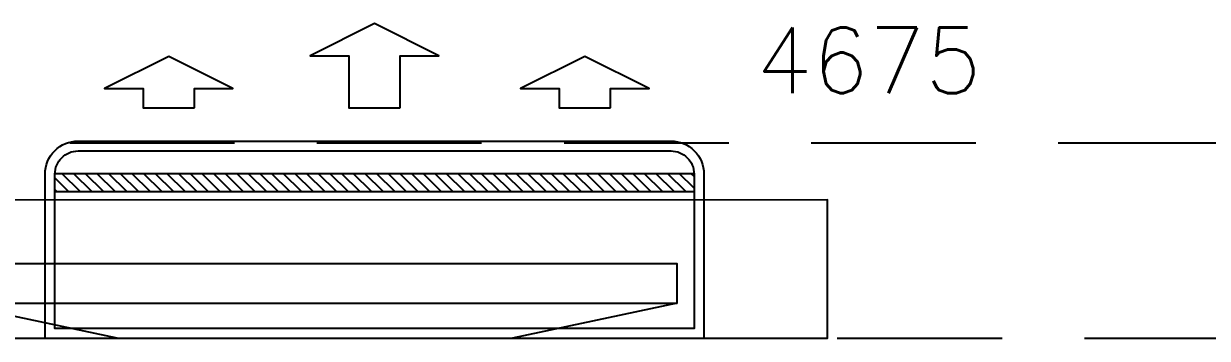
# Model space of a CAD drawing. Header units: millimetres. Extents: x -414464 to 1686, y -90036 to 108605.
# Drawn here: x -111660 to -109863, y -85684 to -85206 of the extents above; entities that cross this region are included whole.
import ezdxf

# ---------------------------------------------------------------- set-up
doc = ezdxf.new("R2010")
doc.units = ezdxf.units.MM
doc.header["$LTSCALE"] = 1000
doc.header["$MEASUREMENT"] = 0
for name, pattern in [('$1$AUDIT_D_120904163729-0', [0]), ('$36$HIDDEN', [0.375, 0.25, -0.125]), ('AUDIT_D_120904163729-0', [0]), ('T8(T9 IS SIMILAR) - DIMENSION & TEXTING$1$HIDDEN', [0.375, 0.25, -0.125]), ('T8(T9 IS SIMILAR)$1$$0$HIDDEN', [0.375, 0.25, -0.125])]:
    doc.linetypes.add(name, pattern=pattern)
doc.layers.get('0').update_dxf_attribs({"linetype": 'AUDIT_D_120904163729-0'})
for name, color, linetype in [('$0$A-HATCH -160', 251, '$1$AUDIT_D_120904163729-0'), ('$21$A-DIMENSIONS', 2, '$36$HIDDEN'), ('3BHK-A$1$a-furniture', 8, 'Continuous'), ('3BHK-A$1$A-INDOOR UNIT', 30, 'Continuous'), ('a-rcc', 3, 'Continuous'), ('T8(T9 IS SIMILAR) - DIMENSION & TEXTING$1$A-DIMENSIONS', 2, 'T8(T9 IS SIMILAR) - DIMENSION & TEXTING$1$HIDDEN'), ('T8(T9 IS SIMILAR)$1$$6$a-beam 2', 50, 'Continuous'), ('T8(T9 IS SIMILAR)$1$S-BEAM', 20, 'T8(T9 IS SIMILAR)$1$$0$HIDDEN')]:
    doc.layers.add(name, color=color, linetype=linetype)
doc.layers.add('T8(T9 IS SIMILAR)$1$D&W', color=8, linetype='Continuous', lineweight=25)
doc.styles.add('T8(T9 IS SIMILAR) - DIMENSION & TEXTING$1$Romans 1', font='romans.shx', dxfattribs={"height": 100})
doc.dimstyles.new('T8(T9 IS SIMILAR) - DIMENSION & TEXTING$1$ALPINE S', dxfattribs={"dimscale": 0, "dimtxt": 100, "dimasz": 75, "dimexe": 0, "dimexo": 0, "dimgap": 75, "dimtad": 1, "dimdec": 0, "dimzin": 0, "dimdsep": 46, "dimtxsty": 'T8(T9 IS SIMILAR) - DIMENSION & TEXTING$1$Romans 1', "dimblk": 'T8(T9 IS SIMILAR) - DIMENSION & TEXTING$1$_ArchTick', "dimcen": 0.09, "dimclrd": 256, "dimclre": 256, "dimclrt": 7, "dimadec": 0, "dimazin": 0, "dimtfac": 1, "dimtdec": 0, "dimtofl": 0, "dimtmove": 1, "dimatfit": 0, "dimldrblk": 'T8(T9 IS SIMILAR) - DIMENSION & TEXTING$1$_Open90', "dimfxl": 1, "dimtolj": 1, "dimtzin": 0, "dimarcsym": 0})

# ---------------------------------------------------------------- blocks, each defined once
blk = doc.blocks.new('3BHK-A$1$1.5tr')
at = {"layer": '3BHK-A$1$A-INDOOR UNIT'}
h = blk.add_hatch(dxfattribs=at)
h.set_pattern_fill('ANSI31', color=3, scale=100, style=0)
h.paths.add_polyline_path([(222.8, 485), (251, 485), (251, -485), (222.8, -485)])
for points in [[(300, 450), (300, -450, -0.414214), (250, -500), (0, -500), (0, 500), (250, 500, -0.414214)], [(285, 450), (285, -450, -0.414214), (250, -485), (15, -485), (15, 485), (250, 485, -0.414214)]]:
    blk.add_lwpolyline(points, format="xyb", close=True, dxfattribs=at)
at = {"layer": '3BHK-A$1$A-INDOOR UNIT', "color": 3}
blk.add_lwpolyline([(222.8, 485), (251, 485), (251, -485), (222.8, -485)], close=True, dxfattribs=at)
at = {"layer": '3BHK-A$1$A-INDOOR UNIT', "color": 0, "ltscale": 300}
for points in [[(350.5, 273.3), (379.7, 273.3), (379.7, 214.8), (428.5, 312.3), (379.7, 409.8), (379.7, 351.3), (350.5, 351.3)], [(350.5, -39), (429.7, -39), (429.7, -97.5), (478.5, 0), (429.7, 97.5), (429.7, 39), (350.5, 39)], [(350.5, -358.3), (379.7, -358.3), (379.7, -416.8), (428.5, -319.3), (379.7, -221.8), (379.7, -280.3), (350.5, -280.3)]]:
    blk.add_lwpolyline(points, close=True, dxfattribs=at)
blk = doc.blocks.new('3BHK-A$1$A$C7BF77BFD')
at = {"layer": '3BHK-A$1$a-furniture'}
for p, q in [((-300, 1078.1), (-246.9, 1328.1)), ((-300, 1078.1), (-300, 478.1)), ((-246.9, 228.1), (-300, 478.1))]:
    blk.add_line(p, q, dxfattribs=at)
for points in [[(-300, 1550), (-300, 0), (-90, 0), (-90, 1550)], [(-246.9, 228.1), (-186.9, 228.1), (-186.9, 1328.1), (-246.9, 1328.1)]]:
    blk.add_lwpolyline(points, close=True, dxfattribs=at)
blk = doc.blocks.new('3BHK-A')
at = {"layer": '3BHK-A$1$a-furniture', "extrusion": (0.000159308, 0.000512151, -1), "zscale": -1.000000000000011, "rotation": 180.001496266651}
blk.add_blockref('3BHK-A$1$A$C7BF77BFD', (-1186933.2, -5717247.9, -2740.1), dxfattribs=at)
at = {"layer": '3BHK-A$1$A-INDOOR UNIT', "xscale": -1, "rotation": 180}
blk.add_blockref('3BHK-A$1$1.5tr', (1186632.7, -5717935.9, 0), dxfattribs=at)
blk = doc.blocks.new('T8(T9 IS SIMILAR) - DIMENSION & TEXTING$1$_ArchTick')
at = {"color": 0, "linetype": 'ByBlock', "const_width": 0.15}
blk.add_lwpolyline([(-0.5, -0.5), (0.5, 0.5)], dxfattribs=at)
blk = doc.blocks.new('*D1391')
at = {"layer": 'T8(T9 IS SIMILAR) - DIMENSION & TEXTING$1$A-DIMENSIONS', "linetype": 'T8(T9 IS SIMILAR) - DIMENSION & TEXTING$1$HIDDEN', "lineweight": -2, "transparency": 16777216}
for p, q in [((1225447.5, -5714848.5), (1225614.3, -5714848.5)), ((1225447.5, -5719523.3), (1225614.3, -5719523.3))]:
    blk.add_line(p, q, dxfattribs=at)
at = {"layer": 'T8(T9 IS SIMILAR) - DIMENSION & TEXTING$1$A-DIMENSIONS', "lineweight": -2, "transparency": 16777216}
blk.add_line((1225614.3, -5719523.3), (1225614.3, -5714848.5), dxfattribs=at)
at = {"layer": 'T8(T9 IS SIMILAR) - DIMENSION & TEXTING$1$A-DIMENSIONS', "linetype": 'ByBlock', "lineweight": -2, "transparency": 16777216, "xscale": 75, "yscale": 75, "zscale": 75}
for p, rotation in [((1225614.3, -5714848.5), 90), ((1225614.3, -5719523.3), 270)]:
    blk.add_blockref('T8(T9 IS SIMILAR) - DIMENSION & TEXTING$1$_ArchTick', p, dxfattribs=dict(at, rotation=rotation))
at = {"layer": 'T8(T9 IS SIMILAR) - DIMENSION & TEXTING$1$A-DIMENSIONS', "color": 7, "linetype": 'ByBlock', "transparency": 16777216, "insert": (1225489.3, -5717185.9), "char_height": 100, "attachment_point": 5, "rotation": 90, "style": 'T8(T9 IS SIMILAR) - DIMENSION & TEXTING$1$Romans 1'}
blk.add_mtext('\\A1;4675', dxfattribs=at)
blk = doc.blocks.new('T8(T9 IS SIMILAR) - DIMENSION & TEXTING$1$_Open90')
at = {"color": 0, "linetype": 'ByBlock', "lineweight": -2}
for p, q in [((-0.5, 0.5), (0, 0)), ((0, 0), (-1, 0)), ((0, 0), (-0.5, -0.5))]:
    blk.add_line(p, q, dxfattribs=at)
blk = doc.blocks.new('T8(T9 IS SIMILAR) - DIMENSION & TEXTING')
at = {"layer": 'T8(T9 IS SIMILAR) - DIMENSION & TEXTING$1$A-DIMENSIONS', "linetype": 'ByBlock'}
dim = blk.add_linear_dim(base=(1225614.3, -5714848.5, 0.5), p1=(1225447.5, -5719523.3, 1), p2=(1225447.5, -5714848.5, 1), angle=270, dimstyle='T8(T9 IS SIMILAR) - DIMENSION & TEXTING$1$ALPINE S', override={"dimscale": 1, "dimfxl": 5, "dimarcsym": 1}, dxfattribs=at)
dim.commit()
dim.dimension.update_dxf_attribs({"geometry": '*D1391', "text_midpoint": (1225489.3, -5717185.9, 0.5)})
blk = doc.blocks.new('T8(T9 IS SIMILAR)')
at = {"layer": 'T8(T9 IS SIMILAR)$1$D&W', "linetype": 'ByBlock', "xscale": -1}
blk.add_blockref('3BHK-A', (2412544.6, 0, 0.5), dxfattribs=at)
at = {"layer": 'T8(T9 IS SIMILAR)$1$$6$a-beam 2', "linetype": 'ByBlock'}
blk.add_blockref('T8(T9 IS SIMILAR) - DIMENSION & TEXTING', (0, 0), dxfattribs=at)
at = {"layer": 'T8(T9 IS SIMILAR)$1$S-BEAM'}
blk.add_line((1225911.2, -5719483.5, -0.5), (1225911.2, -5714846.5, -0.4), dxfattribs=at)
blk = doc.blocks.new('A$C48506478')
at = {"layer": '$21$A-DIMENSIONS', "linetype": 'ByBlock'}
blk.add_blockref('T8(T9 IS SIMILAR)', (-1195542.6, 5727884.6), dxfattribs=at)
at = {"layer": '$0$A-HATCH -160', "linetype": 'ByBlock'}
blk.add_blockref('T8(T9 IS SIMILAR) - DIMENSION & TEXTING', (-1195542.6, 5727884.6), dxfattribs=at)

msp = doc.modelspace()

# ---------------------------------------------------------------- block references
at = {"layer": 'a-rcc', "linetype": 'ByBlock', "rotation": 270}
msp.add_blockref('A$C48506478', (-121076, -55315.3, 0), dxfattribs=at)

doc.saveas('drawing.dxf')
